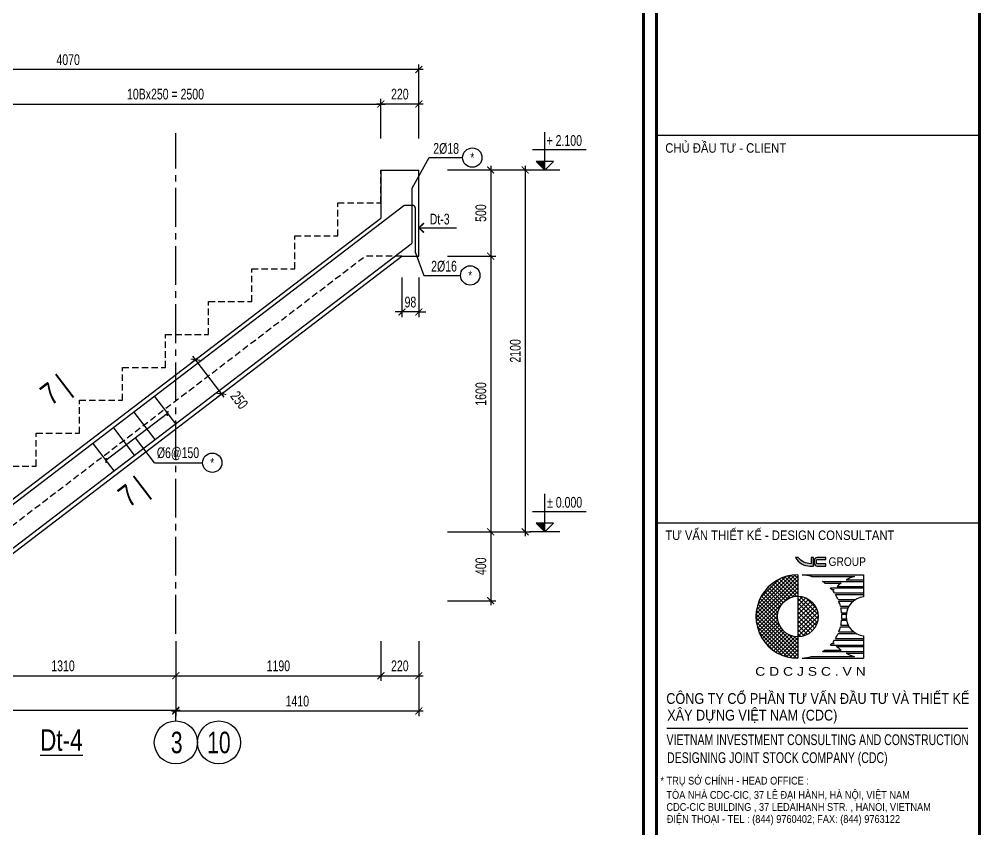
# Model space of a CAD drawing. Header units: millimetres. Extents: x -77370 to 109412, y -14880 to 214694.
# Drawn here: x 30203 to 41320, y 195896 to 205295 of the extents above; entities that cross this region are included whole.
import ezdxf
from ezdxf.enums import TextEntityAlignment as Align

# ---------------------------------------------------------------- set-up
doc = ezdxf.new("R2010")
doc.units = ezdxf.units.MM
doc.header["$LTSCALE"] = 300
doc.header["$MEASUREMENT"] = 0
doc.header["$PDMODE"] = 66
doc.linetypes.add('CENTER2', pattern=[1.125, 0.75, -0.125, 0.125, -0.125])
doc.linetypes.add('HIDDEN', pattern=[0.375, 0.25, -0.125])
doc.layers.get('0').update_dxf_attribs({"linetype": 'CONTINUOUS'})
doc.layers.get('DEFPOINTS').update_dxf_attribs({"linetype": 'CONTINUOUS'})
for name, color, linetype in [('CDC -TEXT KHUNG', 7, 'CONTINUOUS'), ('CDC-KHUNGTEN', 7, 'CONTINUOUS'), ('CDC.01.AXIS', 160, 'CENTER2'), ('CDC.02.DIM', 1, 'CONTINUOUS'), ('CDC.03.BORDER', 3, 'CONTINUOUS'), ('CDC.06.TEXT', 2, 'CONTINUOUS'), ('CDC.11.NOTE', 8, 'CONTINUOUS'), ('CDC.14.STEELNUM', 2, 'CONTINUOUS'), ('KCS_HIDDEN', 8, 'HIDDEN'), ('KCS_STEEL', 4, 'CONTINUOUS'), ('KCS_TEXT_B', 2, 'CONTINUOUS')]:
    doc.layers.add(name, color=color, linetype=linetype)
doc.styles.add('KCS_SMTEXT', font='arial.ttf', dxfattribs={"width": 0.7})
doc.styles.add('KT CDC', font='arial.ttf', dxfattribs={"width": 0.85, "height": 200})
doc.dimstyles.new('KCS_DIM50 scale 2', dxfattribs={"dimscale": 50, "dimtxt": 2.5, "dimasz": 1.6, "dimexe": 1.2, "dimexo": 0, "dimgap": 1, "dimtad": 1, "dimdec": 0, "dimlfac": 0.5, "dimzin": 0, "dimdsep": 46, "dimtxsty": 'KCS_SMTEXT', "dimblk": 'ARCHTICK', "dimcen": 0, "dimdle": 1, "dimclrd": 256, "dimclre": 256, "dimclrt": 2, "dimadec": 0, "dimazin": 0, "dimtfac": 1, "dimtdec": 0, "dimtix": 1, "dimtmove": 2, "dimatfit": 3, "dimfxl": 1, "dimtolj": 1, "dimtzin": 0, "dimarcsym": 0})

# ---------------------------------------------------------------- blocks, each defined once
blk = doc.blocks.new('_ArchTick')
at = {"color": 0, "linetype": 'ByBlock', "const_width": 0.15}
blk.add_lwpolyline([(-0.5, -0.5), (0.5, 0.5)], dxfattribs=at)
blk = doc.blocks.new('*D1061')
at = {"layer": 'CDC.02.DIM', "lineweight": -2, "transparency": 16777216}
for p, q in [((34402, 198073), (34402, 197613)), ((34842, 198073), (34842, 197613)), ((34352, 197673), (34892, 197673))]:
    blk.add_line(p, q, dxfattribs=at)
at = {"layer": 'DEFPOINTS', "color": 0, "transparency": 16777216}
for p in [(34402, 198073), (34842, 198073), (34842, 197673)]:
    blk.add_point(p, dxfattribs=at)
at = {"layer": 'CDC.02.DIM', "lineweight": -2, "transparency": 16777216, "xscale": 80, "yscale": 80, "zscale": 80, "rotation": 180}
blk.add_blockref('_ArchTick', (34402, 197673), dxfattribs=at)
at = {"layer": 'CDC.02.DIM', "lineweight": -2, "transparency": 16777216, "xscale": 80, "yscale": 80, "zscale": 80}
blk.add_blockref('_ArchTick', (34842, 197673), dxfattribs=at)
at = {"layer": 'CDC.02.DIM', "color": 2, "transparency": 16777216, "insert": (34622, 197787), "char_height": 125, "attachment_point": 5, "style": 'KCS_SMTEXT'}
blk.add_mtext('\\A1;220', dxfattribs=at)
blk = doc.blocks.new('*D1062')
at = {"layer": 'CDC.02.DIM', "lineweight": -2, "transparency": 16777216}
for p, q in [((32022, 198073), (32022, 197613)), ((34402, 198073), (34402, 197613)), ((31972, 197673), (34452, 197673))]:
    blk.add_line(p, q, dxfattribs=at)
at = {"layer": 'DEFPOINTS', "color": 0, "transparency": 16777216}
for p in [(32022, 198073), (34402, 198073), (34402, 197673)]:
    blk.add_point(p, dxfattribs=at)
at = {"layer": 'CDC.02.DIM', "lineweight": -2, "transparency": 16777216, "xscale": 80, "yscale": 80, "zscale": 80, "rotation": 180}
blk.add_blockref('_ArchTick', (32022, 197673), dxfattribs=at)
at = {"layer": 'CDC.02.DIM', "lineweight": -2, "transparency": 16777216, "xscale": 80, "yscale": 80, "zscale": 80}
blk.add_blockref('_ArchTick', (34402, 197673), dxfattribs=at)
at = {"layer": 'CDC.02.DIM', "color": 2, "transparency": 16777216, "insert": (33212, 197787), "char_height": 125, "attachment_point": 5, "style": 'KCS_SMTEXT'}
blk.add_mtext('\\A1;1190', dxfattribs=at)
blk = doc.blocks.new('*D1063')
at = {"layer": 'CDC.02.DIM', "lineweight": -2, "transparency": 16777216}
for p, q in [((26702, 198073), (26702, 197213)), ((32022, 198073), (32022, 197213)), ((26652, 197273), (32072, 197273))]:
    blk.add_line(p, q, dxfattribs=at)
at = {"layer": 'DEFPOINTS', "color": 0, "transparency": 16777216}
for p in [(26702, 198073), (32022, 198073), (32022, 197273)]:
    blk.add_point(p, dxfattribs=at)
at = {"layer": 'CDC.02.DIM', "lineweight": -2, "transparency": 16777216, "xscale": 80, "yscale": 80, "zscale": 80, "rotation": 180}
blk.add_blockref('_ArchTick', (26702, 197273), dxfattribs=at)
at = {"layer": 'CDC.02.DIM', "lineweight": -2, "transparency": 16777216, "xscale": 80, "yscale": 80, "zscale": 80}
blk.add_blockref('_ArchTick', (32022, 197273), dxfattribs=at)
at = {"layer": 'CDC.02.DIM', "color": 2, "transparency": 16777216, "insert": (29362, 197387), "char_height": 125, "attachment_point": 5, "style": 'KCS_SMTEXT'}
blk.add_mtext('\\A1;2660', dxfattribs=at)
blk = doc.blocks.new('*D1064')
at = {"layer": 'CDC.02.DIM', "lineweight": -2, "transparency": 16777216}
for p, q in [((34892, 204710), (26652, 204710)), ((26702, 203910), (26702, 204770)), ((34842, 203910), (34842, 204770))]:
    blk.add_line(p, q, dxfattribs=at)
at = {"layer": 'DEFPOINTS', "color": 0, "transparency": 16777216}
for p in [(26702, 204710), (26702, 203910), (34842, 203910)]:
    blk.add_point(p, dxfattribs=at)
at = {"layer": 'CDC.02.DIM', "lineweight": -2, "transparency": 16777216, "xscale": 80, "yscale": 80, "zscale": 80, "rotation": 180}
blk.add_blockref('_ArchTick', (26702, 204710), dxfattribs=at)
at = {"layer": 'CDC.02.DIM', "lineweight": -2, "transparency": 16777216, "xscale": 80, "yscale": 80, "zscale": 80}
blk.add_blockref('_ArchTick', (34842, 204710), dxfattribs=at)
at = {"layer": 'CDC.02.DIM', "color": 2, "transparency": 16777216, "insert": (30772, 204824), "char_height": 125, "attachment_point": 5, "style": 'KCS_SMTEXT'}
blk.add_mtext('\\A1;4070', dxfattribs=at)
blk = doc.blocks.new('*D1065')
at = {"layer": 'CDC.02.DIM', "lineweight": -2, "transparency": 16777216}
for p, q in [((29402, 203910), (29402, 204370)), ((34402, 203910), (34402, 204370)), ((29352, 204310), (34452, 204310))]:
    blk.add_line(p, q, dxfattribs=at)
at = {"layer": 'DEFPOINTS', "color": 0, "transparency": 16777216}
for p in [(34402, 204310), (29402, 203910), (34402, 203910)]:
    blk.add_point(p, dxfattribs=at)
at = {"layer": 'CDC.02.DIM', "lineweight": -2, "transparency": 16777216, "xscale": 80, "yscale": 80, "zscale": 80, "rotation": 180}
blk.add_blockref('_ArchTick', (29402, 204310), dxfattribs=at)
at = {"layer": 'CDC.02.DIM', "lineweight": -2, "transparency": 16777216, "xscale": 80, "yscale": 80, "zscale": 80}
blk.add_blockref('_ArchTick', (34402, 204310), dxfattribs=at)
at = {"layer": 'CDC.02.DIM', "color": 2, "transparency": 16777216, "insert": (31902, 204424), "char_height": 125, "attachment_point": 5, "style": 'KCS_SMTEXT'}
blk.add_mtext('\\A1;10Bx250 = 2500', dxfattribs=at)
blk = doc.blocks.new('*D1066')
at = {"layer": 'CDC.02.DIM', "lineweight": -2, "transparency": 16777216}
for p, q in [((34402, 203910), (34402, 204370)), ((34842, 203910), (34842, 204370)), ((34892, 204310), (34352, 204310))]:
    blk.add_line(p, q, dxfattribs=at)
at = {"layer": 'DEFPOINTS', "color": 0, "transparency": 16777216}
for p in [(34402, 204310), (34402, 203910), (34842, 203910)]:
    blk.add_point(p, dxfattribs=at)
at = {"layer": 'CDC.02.DIM', "lineweight": -2, "transparency": 16777216, "xscale": 80, "yscale": 80, "zscale": 80, "rotation": 180}
blk.add_blockref('_ArchTick', (34402, 204310), dxfattribs=at)
at = {"layer": 'CDC.02.DIM', "lineweight": -2, "transparency": 16777216, "xscale": 80, "yscale": 80, "zscale": 80}
blk.add_blockref('_ArchTick', (34842, 204310), dxfattribs=at)
at = {"layer": 'CDC.02.DIM', "color": 2, "transparency": 16777216, "insert": (34622, 204424), "char_height": 125, "attachment_point": 5, "style": 'KCS_SMTEXT'}
blk.add_mtext('\\A1;220', dxfattribs=at)
blk = doc.blocks.new('*D1067')
at = {"layer": 'CDC.02.DIM', "lineweight": -2, "transparency": 16777216}
for p, q in [((29402, 198073), (29402, 197613)), ((32022, 198073), (32022, 197613)), ((29352, 197673), (32072, 197673))]:
    blk.add_line(p, q, dxfattribs=at)
at = {"layer": 'DEFPOINTS', "color": 0, "transparency": 16777216}
for p in [(29402, 198073), (32022, 198073), (32022, 197673)]:
    blk.add_point(p, dxfattribs=at)
at = {"layer": 'CDC.02.DIM', "lineweight": -2, "transparency": 16777216, "xscale": 80, "yscale": 80, "zscale": 80, "rotation": 180}
blk.add_blockref('_ArchTick', (29402, 197673), dxfattribs=at)
at = {"layer": 'CDC.02.DIM', "lineweight": -2, "transparency": 16777216, "xscale": 80, "yscale": 80, "zscale": 80}
blk.add_blockref('_ArchTick', (32022, 197673), dxfattribs=at)
at = {"layer": 'CDC.02.DIM', "color": 2, "transparency": 16777216, "insert": (30712, 197787), "char_height": 125, "attachment_point": 5, "style": 'KCS_SMTEXT'}
blk.add_mtext('\\A1;1310', dxfattribs=at)
blk = doc.blocks.new('*D1068')
at = {"layer": 'CDC.02.DIM', "lineweight": -2, "transparency": 16777216}
for p, q in [((32022, 198073), (32022, 197204)), ((34842, 198073), (34842, 197204)), ((31972, 197264), (34892, 197264))]:
    blk.add_line(p, q, dxfattribs=at)
at = {"layer": 'DEFPOINTS', "color": 0, "transparency": 16777216}
for p in [(32022, 198073), (34842, 198073), (34842, 197264)]:
    blk.add_point(p, dxfattribs=at)
at = {"layer": 'CDC.02.DIM', "lineweight": -2, "transparency": 16777216, "xscale": 80, "yscale": 80, "zscale": 80, "rotation": 180}
blk.add_blockref('_ArchTick', (32022, 197264), dxfattribs=at)
at = {"layer": 'CDC.02.DIM', "lineweight": -2, "transparency": 16777216, "xscale": 80, "yscale": 80, "zscale": 80}
blk.add_blockref('_ArchTick', (34842, 197264), dxfattribs=at)
at = {"layer": 'CDC.02.DIM', "color": 2, "transparency": 16777216, "insert": (33432, 197378), "char_height": 125, "attachment_point": 5, "style": 'KCS_SMTEXT'}
blk.add_mtext('\\A1;1410', dxfattribs=at)
blk = doc.blocks.new('*D1075')
at = {"layer": 'CDC.02.DIM', "lineweight": -2, "transparency": 16777216}
for p, q in [((35677, 202594), (35677, 199294)), ((35177, 202544), (35737, 202544)), ((35177, 199344), (35737, 199344))]:
    blk.add_line(p, q, dxfattribs=at)
at = {"layer": 'DEFPOINTS', "color": 0, "transparency": 16777216}
for p in [(35177, 202544), (35177, 199344), (35677, 199344)]:
    blk.add_point(p, dxfattribs=at)
at = {"layer": 'CDC.02.DIM', "lineweight": -2, "transparency": 16777216, "xscale": 80, "yscale": 80, "zscale": 80}
for p, rotation in [((35677, 202544), 90), ((35677, 199344), 270)]:
    blk.add_blockref('_ArchTick', p, dxfattribs=dict(at, rotation=rotation))
at = {"layer": 'CDC.02.DIM', "color": 2, "transparency": 16777216, "insert": (35563, 200944), "char_height": 125, "attachment_point": 5, "rotation": 90, "style": 'KCS_SMTEXT'}
blk.add_mtext('\\A1;1600', dxfattribs=at)
blk = doc.blocks.new('*D1076')
at = {"layer": 'CDC.02.DIM', "lineweight": -2, "transparency": 16777216}
for p, q in [((36077, 203594), (36077, 199294)), ((35177, 203544), (36137, 203544)), ((35177, 199344), (36137, 199344))]:
    blk.add_line(p, q, dxfattribs=at)
at = {"layer": 'DEFPOINTS', "color": 0, "transparency": 16777216}
for p in [(35177, 203544), (35177, 199344), (36077, 199344)]:
    blk.add_point(p, dxfattribs=at)
at = {"layer": 'CDC.02.DIM', "lineweight": -2, "transparency": 16777216, "xscale": 80, "yscale": 80, "zscale": 80}
for p, rotation in [((36077, 203544), 90), ((36077, 199344), 270)]:
    blk.add_blockref('_ArchTick', p, dxfattribs=dict(at, rotation=rotation))
at = {"layer": 'CDC.02.DIM', "color": 2, "transparency": 16777216, "insert": (35963, 201444), "char_height": 125, "attachment_point": 5, "rotation": 90, "style": 'KCS_SMTEXT'}
blk.add_mtext('\\A1;2100', dxfattribs=at)
blk = doc.blocks.new('*D1077')
at = {"layer": 'CDC.02.DIM', "lineweight": -2, "transparency": 16777216}
for p, q in [((35677, 203594), (35677, 202494)), ((35177, 203544), (35737, 203544)), ((35177, 202544), (35737, 202544))]:
    blk.add_line(p, q, dxfattribs=at)
at = {"layer": 'DEFPOINTS', "color": 0, "transparency": 16777216}
for p in [(35177, 203544), (35177, 202544), (35677, 202544)]:
    blk.add_point(p, dxfattribs=at)
at = {"layer": 'CDC.02.DIM', "lineweight": -2, "transparency": 16777216, "xscale": 80, "yscale": 80, "zscale": 80}
for p, rotation in [((35677, 203544), 90), ((35677, 202544), 270)]:
    blk.add_blockref('_ArchTick', p, dxfattribs=dict(at, rotation=rotation))
at = {"layer": 'CDC.02.DIM', "color": 2, "transparency": 16777216, "insert": (35563, 203044), "char_height": 125, "attachment_point": 5, "rotation": 90, "style": 'KCS_SMTEXT'}
blk.add_mtext('\\A1;500', dxfattribs=at)
blk = doc.blocks.new('*D1079')
at = {"layer": 'CDC.02.DIM', "lineweight": -2, "transparency": 16777216}
for p, q in [((32273, 201360), (32202, 201306)), ((32584, 200905), (32220, 201382)), ((32576, 200962), (32506, 200908))]:
    blk.add_line(p, q, dxfattribs=at)
at = {"layer": 'DEFPOINTS', "color": 0, "transparency": 16777216}
for p in [(32250, 201342), (32273, 201360), (32576, 200962)]:
    blk.add_point(p, dxfattribs=at)
at = {"layer": 'CDC.02.DIM', "lineweight": -2, "transparency": 16777216, "xscale": 80, "yscale": 80, "zscale": 80}
for p, rotation in [((32250, 201342), 127.3666694127926), ((32553, 200945), 307.3666694127926)]:
    blk.add_blockref('_ArchTick', p, dxfattribs=dict(at, rotation=rotation))
at = {"layer": 'CDC.02.DIM', "color": 2, "transparency": 16777216, "insert": (32758, 200873), "char_height": 125, "attachment_point": 5, "rotation": 307.3667, "style": 'KCS_SMTEXT'}
blk.add_mtext('\\A1;250', dxfattribs=at)
blk = doc.blocks.new('*D1080')
at = {"layer": 'CDC.02.DIM', "lineweight": -2, "transparency": 16777216}
for p, q in [((35177, 199344), (35737, 199344)), ((35677, 199394), (35677, 198494)), ((35177, 198544), (35737, 198544))]:
    blk.add_line(p, q, dxfattribs=at)
at = {"layer": 'DEFPOINTS', "color": 0, "transparency": 16777216}
for p in [(35177, 199344), (35177, 198544), (35677, 198544)]:
    blk.add_point(p, dxfattribs=at)
at = {"layer": 'CDC.02.DIM', "lineweight": -2, "transparency": 16777216, "xscale": 80, "yscale": 80, "zscale": 80}
for p, rotation in [((35677, 199344), 90), ((35677, 198544), 270)]:
    blk.add_blockref('_ArchTick', p, dxfattribs=dict(at, rotation=rotation))
at = {"layer": 'CDC.02.DIM', "color": 2, "transparency": 16777216, "insert": (35563, 198944), "char_height": 125, "attachment_point": 5, "rotation": 90, "style": 'KCS_SMTEXT'}
blk.add_mtext('\\A1;400', dxfattribs=at)
blk = doc.blocks.new('*D1140')
at = {"layer": 'CDC.02.DIM', "lineweight": -2, "transparency": 16777216}
for p, q in [((34647, 202296), (34647, 201836)), ((34842, 202296), (34842, 201836)), ((34647, 201896), (34567, 201896)), ((34842, 201896), (34647, 201896)), ((34842, 201896), (34922, 201896))]:
    blk.add_line(p, q, dxfattribs=at)
at = {"layer": 'DEFPOINTS', "color": 0, "transparency": 16777216}
for p in [(34647, 202296), (34842, 202296), (34647, 201896)]:
    blk.add_point(p, dxfattribs=at)
at = {"layer": 'CDC.02.DIM', "lineweight": -2, "transparency": 16777216, "xscale": 80, "yscale": 80, "zscale": 80}
blk.add_blockref('_ArchTick', (34647, 201896), dxfattribs=at)
at = {"layer": 'CDC.02.DIM', "lineweight": -2, "transparency": 16777216, "xscale": 80, "yscale": 80, "zscale": 80, "rotation": 180}
blk.add_blockref('_ArchTick', (34842, 201896), dxfattribs=at)
at = {"layer": 'CDC.02.DIM', "color": 2, "transparency": 16777216, "insert": (34745, 202010), "char_height": 125, "attachment_point": 5, "style": 'KCS_SMTEXT'}
blk.add_mtext('\\A1;98', dxfattribs=at)
blk = doc.blocks.new('CDTA1')
at = {"layer": 'CDC-KHUNGTEN', "color": 6, "lineweight": 25}
blk.add_line((0, 90), (-75, 90), dxfattribs=at)
at = {"layer": 'CDC-KHUNGTEN', "color": 6, "style": 'KT CDC', "width": 0.85}
blk.add_text('CHỦ ĐẦU TƯ - CLIENT', height=2.2, dxfattribs=at).set_placement((-72.93, 86))
blk = doc.blocks.new('LOGOmoi')
at = {"layer": 'CDC -TEXT KHUNG'}
h = blk.add_hatch(color=1, dxfattribs=at)
h.paths.add_polyline_path([(1.458, 5.453), (1.257, 5.453), (1.257, 4.876), (1.208, 4.876, -0.237912), (0.058, 5.453), (-0.203, 5.453, 0.272847), (1.139, 4.665), (1.458, 4.665)])
h.paths.add_polyline_path([(2.588, 5.453), (1.796, 5.453, 0.414214), (1.539, 5.196), (1.539, 4.922, 0.414214), (1.796, 4.665), (2.588, 4.665), (2.588, 4.866), (1.796, 4.866, -0.414214), (1.739, 4.922), (1.739, 5.196, -0.414214), (1.796, 5.253), (2.588, 5.253)])
h = blk.add_hatch(dxfattribs=at)
h.set_pattern_fill('ANSI37', color=102, scale=2.293939, angle=360, style=0)
h.set_pattern_definition([(45, (-2844.4439, 636.61023), (-0.178426552, 0.178426553), []), (135, (-2844.4439, 636.61023), (-0.178426552, -0.178426553), [])])
edge = h.paths.add_edge_path()
edge.add_arc((0.017, -0.003), 1.874, 90, 270)
edge.add_line((0.017, -1.876), (0.017, -3.844))
edge.add_line((0.017, -3.844), (-0.171, -3.839))
edge.add_line((-0.171, -3.839), (-0.36, -3.826))
edge.add_line((-0.36, -3.826), (-0.547, -3.803))
edge.add_line((-0.547, -3.803), (-0.733, -3.77))
edge.add_line((-0.733, -3.77), (-0.917, -3.729))
edge.add_line((-0.917, -3.729), (-1.099, -3.679))
edge.add_line((-1.099, -3.679), (-1.278, -3.619))
edge.add_line((-1.278, -3.619), (-1.454, -3.551))
edge.add_line((-1.454, -3.551), (-1.626, -3.475))
edge.add_line((-1.626, -3.475), (-1.795, -3.39))
edge.add_line((-1.795, -3.39), (-1.959, -3.297))
edge.add_line((-1.959, -3.297), (-2.119, -3.196))
edge.add_line((-2.119, -3.196), (-2.273, -3.088))
edge.add_line((-2.273, -3.088), (-2.422, -2.972))
edge.add_line((-2.422, -2.972), (-2.564, -2.848))
edge.add_line((-2.564, -2.848), (-2.701, -2.718))
edge.add_line((-2.701, -2.718), (-2.831, -2.582))
edge.add_line((-2.831, -2.582), (-2.954, -2.439))
edge.add_line((-2.954, -2.439), (-3.07, -2.29))
edge.add_line((-3.07, -2.29), (-3.179, -2.136))
edge.add_line((-3.179, -2.136), (-3.28, -1.976))
edge.add_line((-3.28, -1.976), (-3.373, -1.812))
edge.add_line((-3.373, -1.812), (-3.458, -1.644))
edge.add_line((-3.458, -1.644), (-3.534, -1.471))
edge.add_line((-3.534, -1.471), (-3.602, -1.295))
edge.add_line((-3.602, -1.295), (-3.661, -1.116))
edge.add_line((-3.661, -1.116), (-3.712, -0.934))
edge.add_line((-3.712, -0.934), (-3.753, -0.75))
edge.add_line((-3.753, -0.75), (-3.785, -0.564))
edge.add_line((-3.785, -0.564), (-3.808, -0.377))
edge.add_line((-3.808, -0.377), (-3.822, -0.189))
edge.add_line((-3.822, -0.189), (-3.827, 0))
edge.add_line((-3.827, 0), (-3.822, 0.189))
edge.add_line((-3.822, 0.189), (-3.808, 0.377))
edge.add_line((-3.808, 0.377), (-3.785, 0.564))
edge.add_line((-3.785, 0.564), (-3.753, 0.75))
edge.add_line((-3.753, 0.75), (-3.712, 0.934))
edge.add_line((-3.712, 0.934), (-3.661, 1.116))
edge.add_line((-3.661, 1.116), (-3.602, 1.295))
edge.add_line((-3.602, 1.295), (-3.534, 1.471))
edge.add_line((-3.534, 1.471), (-3.458, 1.644))
edge.add_line((-3.458, 1.644), (-3.373, 1.812))
edge.add_line((-3.373, 1.812), (-3.28, 1.976))
edge.add_line((-3.28, 1.976), (-3.179, 2.136))
edge.add_line((-3.179, 2.136), (-3.07, 2.29))
edge.add_line((-3.07, 2.29), (-2.954, 2.439))
edge.add_line((-2.954, 2.439), (-2.831, 2.582))
edge.add_line((-2.831, 2.582), (-2.701, 2.718))
edge.add_line((-2.701, 2.718), (-2.564, 2.848))
edge.add_line((-2.564, 2.848), (-2.422, 2.972))
edge.add_line((-2.422, 2.972), (-2.273, 3.088))
edge.add_line((-2.273, 3.088), (-2.119, 3.196))
edge.add_line((-2.119, 3.196), (-1.959, 3.297))
edge.add_line((-1.959, 3.297), (-1.795, 3.39))
edge.add_line((-1.795, 3.39), (-1.626, 3.475))
edge.add_line((-1.626, 3.475), (-1.454, 3.551))
edge.add_line((-1.454, 3.551), (-1.278, 3.619))
edge.add_line((-1.278, 3.619), (-1.099, 3.679))
edge.add_line((-1.099, 3.679), (-0.917, 3.729))
edge.add_line((-0.917, 3.729), (-0.733, 3.77))
edge.add_line((-0.733, 3.77), (-0.547, 3.803))
edge.add_line((-0.547, 3.803), (-0.36, 3.826))
edge.add_line((-0.36, 3.826), (-0.171, 3.839))
edge.add_line((-0.171, 3.839), (0.017, 3.844))
edge.add_line((0.017, 3.844), (0.017, 1.871))
h = blk.add_hatch(dxfattribs=at)
h.set_pattern_fill('ANSI37', color=1, scale=2.293939, angle=360, style=0)
h.set_pattern_definition([(45, (-486.53502, -144.21504), (-0.20275745, 0.20275745), []), (135, (-486.53502, -144.21504), (-0.20275745, -0.20275745), [])])
h.paths.add_polyline_path([(0.017, 1.871), (0.017, -1.812), (0.017, -1.876, 0.414214), (1.891, -0.003, 0.414214)])
at = {"layer": 'CDC -TEXT KHUNG', "color": 102}
for p, q in [((0.017, 3.844), (0.017, -1.812)), ((0.422, 3.849), (6.095, 3.849)), ((1.279, 3.701), (5.239, 3.701)), ((6.095, 3.849), (6.095, 1.812)), ((2.296, 3.242), (6.095, 3.242)), ((2.511, 3.093), (4.006, 3.093)), ((3.638, 2.782), (6.095, 2.782)), ((4.474, 3.39), (6.095, 3.39)), ((3.027, 2.634), (6.095, 2.634)), ((3.159, 2.485), (3.358, 2.485)), ((3.396, 2.175), (6.095, 2.175)), ((3.493, 2.026), (6.095, 2.026)), ((3.736, 1.567), (5.365, 1.567)), ((3.798, 1.418), (5.152, 1.418)), ((3.948, 0.959), (4.747, 0.959)), ((3.983, 0.81), (4.664, 0.81)), ((4.053, 0.351), (4.509, 0.351)), ((4.064, 0.203), (4.486, 0.203)), ((3.983, -0.81), (4.664, -0.81)), ((4.053, -0.351), (4.509, -0.351)), ((4.064, -0.203), (4.486, -0.203)), ((3.736, -1.567), (5.365, -1.567)), ((3.798, -1.418), (5.152, -1.418)), ((3.948, -0.959), (4.747, -0.959)), ((0.017, -1.812), (0.017, -3.844)), ((3.027, -2.634), (6.095, -2.634)), ((3.159, -2.485), (3.358, -2.485)), ((3.396, -2.175), (6.095, -2.175)), ((3.493, -2.026), (6.095, -2.026)), ((6.095, -1.788), (6.095, -3.844)), ((2.296, -3.242), (6.095, -3.242)), ((2.511, -3.093), (4.006, -3.093)), ((3.638, -2.782), (6.095, -2.782)), ((4.474, -3.39), (6.095, -3.39)), ((0.013, -3.844), (0.017, -3.844)), ((0.422, -3.844), (6.095, -3.844)), ((1.279, -3.696), (5.239, -3.696))]:
    blk.add_line(p, q, dxfattribs=at)
at = {"layer": 'CDC -TEXT KHUNG'}
blk.add_line((3.781, 1.212), (3.781, 1.212), dxfattribs=at)
at = {"layer": 'CDC -TEXT KHUNG', "color": 1}
for points in [[(1.458, 5.453), (1.257, 5.453), (1.257, 4.876), (1.208, 4.876, -0.237912), (0.058, 5.453), (-0.203, 5.453, 0.272847), (1.139, 4.665), (1.458, 4.665)], [(2.588, 5.453), (1.796, 5.453, 0.414214), (1.539, 5.196), (1.539, 4.922, 0.414214), (1.796, 4.665), (2.588, 4.665), (2.588, 4.866), (1.796, 4.866, -0.414214), (1.739, 4.922), (1.739, 5.196, -0.414214), (1.796, 5.253), (2.588, 5.253)]]:
    blk.add_lwpolyline(points, format="xyb", close=True, dxfattribs=at)
at = {"layer": 'CDC -TEXT KHUNG', "color": 102}
blk.add_circle((0.017, -0.003), 1.874, dxfattribs=at)
blk.add_arc((0, 0), 3.849, 89.74488, 270.25512, dxfattribs=at)
at = {"layer": 'CDC -TEXT KHUNG', "color": 112}
blk.add_ellipse((0.22, 0), major_axis=(-2.722, 2.722), ratio=1, start_param=-1.064136, end_param=-0.838054, dxfattribs=at)
at = {"layer": 'CDC -TEXT KHUNG', "color": 102}
for centre, major_axis, start_param, end_param in [((6.298, 0), (2.722, 2.722), 1.064136, 1.278853), ((0.22, 0), (-2.722, 2.722), -1.423028, -1.355019), ((6.298, 0), (-2.722, 2.722), -0.147768, -0.022458), ((0.22, 0), (2.722, 2.722), 6.199614, 6.251308), ((6.298, 0), (-2.722, 2.722), 0.083571, 0.124553), ((0.22, 0), (-2.722, 2.722), 4.527318, 4.587836), ((0.22, 0), (-2.722, 2.722), 4.346177, 4.481253), ((6.275, 0.012), (1.279, 1.279), 0.884906, 3.827483), ((0.22, 0), (-2.722, 2.722), 4.178765, 4.304301), ((0.22, 0), (2.722, 2.722), 5.589142, 5.7099), ((0.22, 0), (2.722, 2.722), 5.445131, 5.550443), ((0.22, 0), (-2.722, 2.722), 3.714878, 3.835636), ((0.22, 0), (2.722, 2.722), 4.943525, 5.078601), ((0.22, 0), (-2.722, 2.722), 3.549681, 3.675216), ((0.22, 0), (-2.722, 2.722), 3.17347, 3.225164), ((0.22, 0), (2.722, 2.722), 4.836942, 4.89746), ((6.298, 0), (-2.722, 2.722), 1.446243, 1.487225), ((6.298, 0), (-2.722, 2.722), 1.538919, 1.718564), ((0.22, 0), (-2.722, 2.722), 2.925816, 2.993825), ((6.298, 0), (2.722, 2.722), 3.433536, 3.648253), ((0.22, 0.005), (2.722, 2.722), 3.979647, 4.205729)]:
    blk.add_ellipse(centre, major_axis=major_axis, ratio=1, start_param=start_param, end_param=end_param, dxfattribs=at)
at = {"layer": 'CDC -TEXT KHUNG', "color": 1, "style": 'KT CDC', "width": 0.85}
blk.add_text('GROUP', height=0.792, dxfattribs=at).set_placement((2.853, 4.674))
at = {"layer": 'CDC -TEXT KHUNG', "color": 102, "style": 'KT CDC', "width": 1.15}
blk.add_text('C D C J S C . V N', height=0.8, dxfattribs=at).set_placement((-3.921, -5.472))
blk = doc.blocks.new('Khung tên chuẩn')
at = {"layer": 'CDC-KHUNGTEN', "color": 6, "lineweight": 25}
blk.add_line((82700, 28900), (75200, 28900), dxfattribs=at)
at = {"layer": 'CDC-KHUNGTEN', "color": 6}
blk.add_line((75439, 24136), (82433, 24136), dxfattribs=at)
at = {"layer": 'CDC-KHUNGTEN', "color": 255, "lineweight": 60}
blk.add_lwpolyline([(74900, 1400), (74900, 58000), (3300, 58000), (3300, 1400), (74900, 1400)], close=True, dxfattribs=at)
blk.add_lwpolyline([(75200, 1400), (82700, 1400), (82700, 58000), (75200, 58000), (75200, 1400)], dxfattribs=at)
at = {"layer": 'CDC-KHUNGTEN'}
for name, p, xscale, yscale, zscale in [('CDTA1', (82700, 28900), 100, 100, 100), ('LOGOmoi', (78480, 26732), 251.3908497502836, 251.3908497502836, 251.3908497502836)]:
    blk.add_blockref(name, p, dxfattribs=dict(at, xscale=xscale, yscale=yscale, zscale=zscale))
at = {"layer": 'CDC -TEXT KHUNG', "style": 'KT CDC', "width": 0.85}
blk.add_text('TƯ VẤN THIẾT KẾ - DESIGN CONSULTANT', height=220, dxfattribs=at).set_placement((78066, 28509), align=Align.CENTER)
at = {"layer": 'CDC-KHUNGTEN', "color": 6, "style": 'KT CDC'}
for s, height, width, p in [('CÔNG TY CỔ PHẦN TƯ VẤN ÐẦU TƯ VÀ THIẾT KẾ', 250, 0.84, (75430, 24703)), ('XÂY DỰNG VIỆT NAM (CDC)', 250, 0.84, (75452, 24317)), ('VIETNAM INVESTMENT CONSULTING AND CONSTRUCTION ', 250, 0.7, (75436, 23747)), ('DESIGNING JOINT STOCK COMPANY (CDC)', 250, 0.7, (75448, 23330)), ('* TRỤ SỞ CHÍNH - HEAD OFFICE :', 180, 0.85, (75294, 22830)), ('TÒA NHÀ CDC-CIC, 37 LÊ ĐẠI HÀNH, HÀ NỘI, VIỆT NAM', 180, 0.85, (75433, 22500)), ('CDC-CIC BUILDING , 37 LEDAIHANH STR. , HANOI, VIETNAM', 180, 0.85, (75433, 22220)), ('ĐIỆN THOẠI - TEL : (844) 9760402; FAX: (844) 9763122', 180, 0.85, (75441, 21940))]:
    blk.add_text(s, height=height, dxfattribs=dict(at, width=width)).set_placement(p)

msp = doc.modelspace()

# ---------------------------------------------------------------- linework, layer by layer
at = {"layer": 'CDC.01.AXIS', "ltscale": 2}
msp.add_line((32022.1, 198160.5), (32022.1, 203970.2), dxfattribs=at)
at = {"layer": 'CDC.02.DIM'}
for p, q in [((36305.4, 203543.6), (36305.4, 203984.8)), ((36784.9, 203777.1), (36161.5, 203777.1)), ((36406.1, 203644.3), (36204.8, 203644.3)), ((36305.4, 203543.6), (36204.8, 203644.3)), ((36305.4, 203543.6), (36406.1, 203644.3)), ((36478.6, 203543.6), (36132.2, 203543.6)), ((36305.4, 199343.6), (36305.4, 199784.8)), ((36784.9, 199577.1), (36161.5, 199577.1)), ((36406.1, 199444.3), (36204.8, 199444.3)), ((36305.4, 199343.6), (36204.8, 199444.3)), ((36305.4, 199343.6), (36406.1, 199444.3)), ((36478.6, 199343.6), (36132.2, 199343.6))]:
    msp.add_line(p, q, dxfattribs=at)
for centre in [(32022.1, 196898.4), (32022.1, 196898.4), (32522.1, 196898.4)]:
    msp.add_circle(centre, 250, dxfattribs=at)
for points in [[(36204.8, 203644.3), (36305.4, 203543.6), (36305.4, 203644.3)], [(36204.8, 199444.3), (36305.4, 199343.6), (36305.4, 199444.3)]]:
    msp.add_solid(points, dxfattribs=at)
at = {"layer": 'CDC.03.BORDER'}
for p, q in [((34402.1, 203543.6), (34402.1, 202985.6)), ((34402.1, 203543.6), (34842.1, 203543.6)), ((34842.1, 202543.6), (34842.1, 203543.6)), ((29632.8, 199343.6), (34402.1, 202985.6)), ((29409, 198543.6), (34647.1, 202543.6)), ((34647.1, 202543.6), (34842.1, 202543.6))]:
    msp.add_line(p, q, dxfattribs=at)
at = {"layer": 'CDC.06.TEXT', "color": 1}
msp.add_line((32022.1, 197148.2), (32022.1, 197273.2), dxfattribs=at)
at = {"layer": 'CDC.11.NOTE'}
for p, q in [((34766.4, 203331.8), (34964, 203687.6)), ((34964, 203687.6), (35350.7, 203687.6)), ((34802.1, 202583.6), (34899.8, 202320.3)), ((34899.8, 202320.3), (35326.4, 202320.3)), ((31925.7, 200717.1), (31210.5, 200170.9)), ((31775.2, 200145.8), (31555, 200434.1)), ((31775.2, 200145.8), (32332.5, 200145.8))]:
    msp.add_line(p, q, dxfattribs=at)
at = {"layer": 'CDC.11.NOTE', "color": 3}
for p, q in [((31928.4, 200744.9), (31923.1, 200689.3)), ((31213.1, 200198.7), (31207.8, 200143.1))]:
    msp.add_line(p, q, dxfattribs=at)
at = {"layer": 'CDC.11.NOTE'}
msp.add_lwpolyline([(34842.1, 202872.2), (34895.1, 202925.2), (34898.7, 202921.7), (34847.1, 202872.2), (34898.7, 202822.7), (34895.1, 202819.1), (34842.1, 202872.2), (35279.7, 202872.2)], dxfattribs=at)
at = {"layer": 'CDC.14.STEELNUM', "color": 8}
for centre in [(35463.2, 203687.6), (35438.9, 202320.3), (32445, 200145.8)]:
    msp.add_circle(centre, 112.5, dxfattribs=at)
at = {"layer": 'KCS_HIDDEN'}
for p in [(29402.1, 198865.5), (34647.1, 202543.6)]:
    msp.add_line(p, (34218.7, 202543.6), dxfattribs=at)
msp.add_lwpolyline([(29402.1, 199343.6), (29402.1, 199725.4), (29902.1, 199725.4), (29902.1, 200107.2), (30402.1, 200107.2), (30402.1, 200489.1), (30902.1, 200489.1), (30902.1, 200870.9), (31402.1, 200870.9), (31402.1, 201252.7), (31902.1, 201252.7), (31902.1, 201634.5), (32402.1, 201634.5), (32402.1, 202016.3), (32902.1, 202016.3), (32902.1, 202398.2), (33402.1, 202398.2), (33402.1, 202780), (33902.1, 202780), (33902.1, 203161.8), (34402.1, 203161.8), (34402.1, 203543.6)], dxfattribs=at)
at = {"layer": 'KCS_STEEL', "color": 4}
for p, q in [((31774, 200915.8), (32016.8, 200597.9)), ((31535.6, 200733.8), (31778.4, 200415.8)), ((31297.2, 200551.7), (31539.9, 200233.8)), ((31058.7, 200369.6), (31301.5, 200051.7))]:
    msp.add_line(p, q, dxfattribs=at)
for points in [[(29012.1, 198983.6), (29012.1, 198613.6, 0.4142136), (29042.1, 198583.6), (29368.8, 198583.6, 0.1645031), (29387.1, 198589.8), (34754.6, 202688.6, 0.2337808), (34766.4, 202712.4), (34766.4, 203331.8)], [(34802.1, 202583.6), (34802.1, 203102.7, 0.4142136), (34772.1, 203132.7), (34687.2, 203132.7, 0.1645031), (34669, 203126.5), (29013.9, 198808.1, 0.2337808), (29002.1, 198784.3), (29002.1, 198583.6)]]:
    msp.add_lwpolyline(points, format="xyb", dxfattribs=at)

# ---------------------------------------------------------------- block references
at = {"xscale": 0.5000000002582985, "yscale": 0.5000000002582985, "zscale": 0.5000000002582985}
msp.add_blockref('Khung tên chuẩn', (0, 184994.5), dxfattribs=at)

# ---------------------------------------------------------------- texts
at = {"layer": 'CDC.02.DIM', "color": 2, "linetype": 'ByBlock', "style": 'KCS_SMTEXT', "width": 0.7}
for s, p in [('+ 2.100', (36325.1, 203823.8)), ('%%P 0.000', (36331.5, 199623.8))]:
    msp.add_text(s, height=125, dxfattribs=at).set_placement(p)
at = {"layer": 'CDC.02.DIM', "color": 4, "style": 'KCS_SMTEXT', "width": 0.7}
for s, p in [('3', (32031.6, 196898.4)), ('10', (32522.1, 196898.4))]:
    msp.add_text(s, height=250, dxfattribs=at).set_placement(p, align=Align.MIDDLE)
at = {"layer": 'CDC.06.TEXT', "color": 2, "linetype": 'ByBlock', "style": 'KCS_SMTEXT', "width": 0.7}
for s, p in [('2%%C18', (35159.2, 203794.6)), ('2%%C16', (35135, 202427.3)), ('%%C6@150', (32047.1, 200252.8))]:
    msp.add_text(s, height=125, dxfattribs=at).set_placement(p, align=Align.MIDDLE)
at = {"layer": 'CDC.06.TEXT', "color": 4, "style": 'KCS_SMTEXT', "width": 0.8}
for p in [(30638.2, 200968.3), (31541.5, 199785.4)]:
    msp.add_text('7 |', height=250, rotation=37.36667, dxfattribs=at).set_placement(p, align=Align.MIDDLE)
at = {"layer": 'CDC.06.TEXT', "color": 4, "style": 'KCS_SMTEXT', "width": 0.75}
msp.add_text('%%UDt-4', height=250, dxfattribs=at).set_placement((30693.3, 196925.7), align=Align.MIDDLE)
at = {"layer": 'CDC.14.STEELNUM', "style": 'KCS_SMTEXT', "width": 0.7}
for p in [(35463.2, 203687.6), (35438.9, 202320.3), (32445, 200145.8)]:
    msp.add_text('*', height=112.5, dxfattribs=at).set_placement(p, align=Align.MIDDLE)
at = {"layer": 'KCS_TEXT_B', "color": 3, "linetype": 'ByBlock', "style": 'KCS_SMTEXT', "width": 0.7}
msp.add_text('Dt-3', height=125, dxfattribs=at).set_placement((35084.5, 202974.4), align=Align.MIDDLE)

# ---------------------------------------------------------------- dimensions: what is measured, and where the dimension line sits
at = {"layer": 'CDC.02.DIM'}
for base, p1, p2, picture, middle in [((26702.1, 204710.4), (34842.1, 203910.4), (26702.1, 203910.4), '*D1064', (30772.1, 204824.3)), ((34402.1, 204310.4), (34842.1, 203910.4), (34402.1, 203910.4), '*D1066', (34622.1, 204424.3)), ((34647.0867, 201895.8995), (34842.0947, 202295.8995), (34647.0867, 202295.8995), '*D1140', (34744.5907, 202009.7211))]:
    dim = msp.add_linear_dim(base=base, p1=p1, p2=p2, dimstyle='KCS_DIM50 scale 2', dxfattribs=at)
    dim.commit()
    dim.dimension.update_dxf_attribs({"geometry": picture, "text_midpoint": middle})
dim = msp.add_linear_dim(base=(34402.1, 204310.4), p1=(29402.1, 203910.4), p2=(34402.1, 203910.4), angle=180, text='10Bx250 = <>', dimstyle='KCS_DIM50 scale 2', dxfattribs=at)
dim.commit()
dim.dimension.update_dxf_attribs({"geometry": '*D1065', "text_midpoint": (31902.1, 204424.3)})
for base, p1, p2, angle, picture, middle in [((36077.2, 199343.6), (35177.2, 203543.6), (35177.2, 199343.6), 90, '*D1076', (35963.4, 201443.6)), ((35677.2, 202543.6), (35177.2, 203543.6), (35177.2, 202543.6), 90, '*D1077', (35563.4, 203043.6)), ((35677.2, 199343.6), (35177.2, 202543.6), (35177.2, 199343.6), 90, '*D1075', (35563.4, 200943.6)), ((35677.2, 198543.6), (35177.2, 199343.6), (35177.2, 198543.6), 90, '*D1080', (35563.4, 198943.6)), ((32022.1, 197273.2), (26702.1, 198073.2), (32022.1, 198073.2), 180, '*D1063', (29362.1, 197387.1)), ((32022.1, 197673.2), (29402.1, 198073.2), (32022.1, 198073.2), 180, '*D1067', (30712.1, 197787.1)), ((34402.1, 197673.2), (32022.1, 198073.2), (34402.1, 198073.2), 180, '*D1062', (33212.1, 197787.1)), ((34842.1, 197264.1), (32022.1, 198073.2), (34842.1, 198073.2), 180, '*D1068', (33432.1, 197377.9)), ((34842.1, 197673.2), (34402.1, 198073.2), (34842.1, 198073.2), 180, '*D1061', (34622.1, 197787.1))]:
    dim = msp.add_linear_dim(base=base, p1=p1, p2=p2, angle=angle, dimstyle='KCS_DIM50 scale 2', dxfattribs=at)
    dim.commit()
    dim.dimension.update_dxf_attribs({"geometry": picture, "text_midpoint": middle})
dim = msp.add_linear_dim(base=(32249.9, 201342.2), p1=(32576.5, 200962.4), p2=(32273, 201359.8), angle=127.36667, dimstyle='KCS_DIM50 scale 2', dxfattribs=at)
dim.commit()
dim.dimension.update_dxf_attribs({"geometry": '*D1079', "text_midpoint": (32758, 200872.9), "dimtype": 161})

doc.saveas('drawing.dxf')
